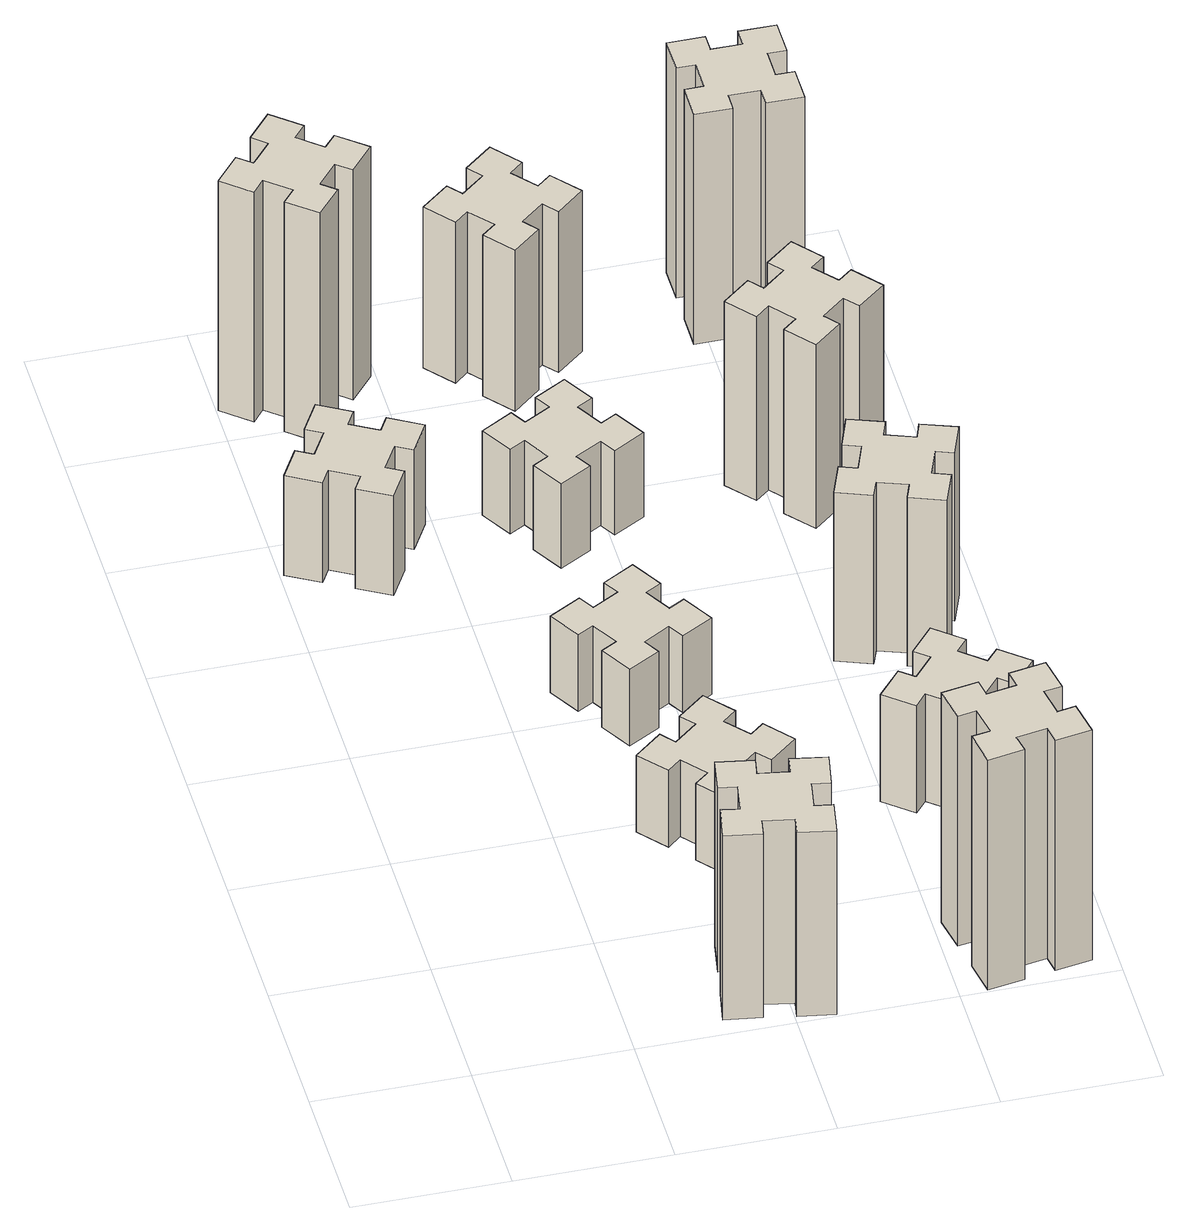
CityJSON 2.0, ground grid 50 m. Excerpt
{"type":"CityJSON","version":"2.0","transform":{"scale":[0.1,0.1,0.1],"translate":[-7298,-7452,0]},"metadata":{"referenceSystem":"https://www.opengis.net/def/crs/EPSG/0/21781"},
"CityObjects":{
"building1":{"type":"Building","attributes":{"class":"1000","function":"1000","usage":"1000","yearOfConstruction":2016,"roofType":"1000","measuredHeight":39,"storeysAboveGround":30,"storeysBelowGround":0},"geometry":[{"type":"Solid","lod":"1","boundaries":[[[[0,1,2,3,4,5,6,7,8,9,10,11,12,13,14,15,16,17,18,19]],[[17,16,20,21]],[[16,15,22,20]],[[15,14,23,22]],[[14,13,24,23]],[[13,12,25,24]],[[12,11,26,25]],[[11,10,27,26]],[[10,9,28,27]],[[9,8,29,28]],[[8,7,30,29]],[[7,6,31,30]],[[6,5,32,31]],[[5,4,33,32]],[[4,3,34,33]],[[3,2,35,34]],[[2,1,36,35]],[[1,0,37,36]],[[0,19,38,37]],[[19,18,39,38]],[[18,17,21,39]],[[24,25,26,27,28,29,30,31,32,33,34,35,36,37,38,39,21,20,22,23]]]]}]},
"building2":{"type":"Building","attributes":{"class":"1000","function":"1000","usage":"1000","yearOfConstruction":2016,"roofType":"1000","measuredHeight":72,"storeysAboveGround":30,"storeysBelowGround":0},"geometry":[{"type":"Solid","lod":"1","boundaries":[[[[40,41,42,43,44,45,46,47,48,49,50,51,52,53,54,55,56,57,58,59]],[[57,56,60,61]],[[56,55,62,60]],[[55,54,63,62]],[[54,53,64,63]],[[53,52,65,64]],[[52,51,66,65]],[[51,50,67,66]],[[50,49,68,67]],[[49,48,69,68]],[[48,47,70,69]],[[47,46,71,70]],[[46,45,72,71]],[[45,44,73,72]],[[44,43,74,73]],[[43,42,75,74]],[[42,41,76,75]],[[41,40,77,76]],[[40,59,78,77]],[[59,58,79,78]],[[58,57,61,79]],[[64,65,66,67,68,69,70,71,72,73,74,75,76,77,78,79,61,60,62,63]]]]}]},
"building3":{"type":"Building","attributes":{"class":"1000","function":"1000","usage":"1000","yearOfConstruction":2016,"roofType":"1000","measuredHeight":90,"storeysAboveGround":30,"storeysBelowGround":0},"geometry":[{"type":"Solid","lod":"1","boundaries":[[[[80,81,82,83,84,85,86,87,88,89,90,91,92,93,94,95,96,97,98,99]],[[97,96,100,101]],[[96,95,102,100]],[[95,94,103,102]],[[94,93,104,103]],[[93,92,105,104]],[[92,91,106,105]],[[91,90,107,106]],[[90,89,108,107]],[[89,88,109,108]],[[88,87,110,109]],[[87,86,111,110]],[[86,85,112,111]],[[85,84,113,112]],[[84,83,114,113]],[[83,82,115,114]],[[82,81,116,115]],[[81,80,117,116]],[[80,99,118,117]],[[99,98,119,118]],[[98,97,101,119]],[[104,105,106,107,108,109,110,111,112,113,114,115,116,117,118,119,101,100,102,103]]]]}]},
"building4":{"type":"Building","attributes":{"class":"1000","function":"1000","usage":"1000","yearOfConstruction":2016,"roofType":"1000","measuredHeight":30,"storeysAboveGround":30,"storeysBelowGround":0},"geometry":[{"type":"Solid","lod":"1","boundaries":[[[[120,121,122,123,124,125,126,127,128,129,130,131,132,133,134,135,136,137,138,139]],[[137,136,140,141]],[[136,135,142,140]],[[135,134,143,142]],[[134,133,144,143]],[[133,132,145,144]],[[132,131,146,145]],[[131,130,147,146]],[[130,129,148,147]],[[129,128,149,148]],[[128,127,150,149]],[[127,126,151,150]],[[126,125,152,151]],[[125,124,153,152]],[[124,123,154,153]],[[123,122,155,154]],[[122,121,156,155]],[[121,120,157,156]],[[120,139,158,157]],[[139,138,159,158]],[[138,137,141,159]],[[144,145,146,147,148,149,150,151,152,153,154,155,156,157,158,159,141,140,142,143]]]]}]},
"building5":{"type":"Building","attributes":{"class":"1000","function":"1000","usage":"1000","yearOfConstruction":2016,"roofType":"1000","measuredHeight":30,"storeysAboveGround":30,"storeysBelowGround":0},"geometry":[{"type":"Solid","lod":"1","boundaries":[[[[160,161,162,163,164,165,166,167,168,169,170,171,172,173,174,175,176,177,178,179]],[[177,176,180,181]],[[176,175,182,180]],[[175,174,183,182]],[[174,173,184,183]],[[173,172,185,184]],[[172,171,186,185]],[[171,170,187,186]],[[170,169,188,187]],[[169,168,189,188]],[[168,167,190,189]],[[167,166,191,190]],[[166,165,192,191]],[[165,164,193,192]],[[164,163,194,193]],[[163,162,195,194]],[[162,161,196,195]],[[161,160,197,196]],[[160,179,198,197]],[[179,178,199,198]],[[178,177,181,199]],[[184,185,186,187,188,189,190,191,192,193,194,195,196,197,198,199,181,180,182,183]]]]}]},
"building6":{"type":"Building","attributes":{"class":"1000","function":"1000","usage":"1000","yearOfConstruction":2016,"roofType":"1000","measuredHeight":33,"storeysAboveGround":30,"storeysBelowGround":0},"geometry":[{"type":"Solid","lod":"1","boundaries":[[[[200,201,202,203,204,205,206,207,208,209,210,211,212,213,214,215,216,217,218,219]],[[217,216,220,221]],[[216,215,222,220]],[[215,214,223,222]],[[214,213,224,223]],[[213,212,225,224]],[[212,211,226,225]],[[211,210,227,226]],[[210,209,228,227]],[[209,208,229,228]],[[208,207,230,229]],[[207,206,231,230]],[[206,205,232,231]],[[205,204,233,232]],[[204,203,234,233]],[[203,202,235,234]],[[202,201,236,235]],[[201,200,237,236]],[[200,219,238,237]],[[219,218,239,238]],[[218,217,221,239]],[[224,225,226,227,228,229,230,231,232,233,234,235,236,237,238,239,221,220,222,223]]]]}]},
"building7":{"type":"Building","attributes":{"class":"1000","function":"1000","usage":"1000","yearOfConstruction":2016,"roofType":"1000","measuredHeight":90,"storeysAboveGround":30,"storeysBelowGround":0},"geometry":[{"type":"Solid","lod":"1","boundaries":[[[[240,241,242,243,244,245,246,247,248,249,250,251,252,253,254,255,256,257,258,259]],[[257,256,260,261]],[[256,255,262,260]],[[255,254,263,262]],[[254,253,264,263]],[[253,252,265,264]],[[252,251,266,265]],[[251,250,267,266]],[[250,249,268,267]],[[249,248,269,268]],[[248,247,270,269]],[[247,246,271,270]],[[246,245,272,271]],[[245,244,273,272]],[[244,243,274,273]],[[243,242,275,274]],[[242,241,276,275]],[[241,240,277,276]],[[240,259,278,277]],[[259,258,279,278]],[[258,257,261,279]],[[264,265,266,267,268,269,270,271,272,273,274,275,276,277,278,279,261,260,262,263]]]]}]},
"building8":{"type":"Building","attributes":{"class":"1000","function":"1000","usage":"1000","yearOfConstruction":2016,"roofType":"1000","measuredHeight":63,"storeysAboveGround":30,"storeysBelowGround":0},"geometry":[{"type":"Solid","lod":"1","boundaries":[[[[280,281,282,283,284,285,286,287,288,289,290,291,292,293,294,295,296,297,298,299]],[[297,296,300,301]],[[296,295,302,300]],[[295,294,303,302]],[[294,293,304,303]],[[293,292,305,304]],[[292,291,306,305]],[[291,290,307,306]],[[290,289,308,307]],[[289,288,309,308]],[[288,287,310,309]],[[287,286,311,310]],[[286,285,312,311]],[[285,284,313,312]],[[284,283,314,313]],[[283,282,315,314]],[[282,281,316,315]],[[281,280,317,316]],[[280,299,318,317]],[[299,298,319,318]],[[298,297,301,319]],[[304,305,306,307,308,309,310,311,312,313,314,315,316,317,318,319,301,300,302,303]]]]}]},
"building9":{"type":"Building","attributes":{"class":"1000","function":"1000","usage":"1000","yearOfConstruction":2016,"roofType":"1000","measuredHeight":42,"storeysAboveGround":30,"storeysBelowGround":0},"geometry":[{"type":"Solid","lod":"1","boundaries":[[[[320,321,322,323,324,325,326,327,328,329,330,331,332,333,334,335,336,337,338,339]],[[337,336,340,341]],[[336,335,342,340]],[[335,334,343,342]],[[334,333,344,343]],[[333,332,345,344]],[[332,331,346,345]],[[331,330,347,346]],[[330,329,348,347]],[[329,328,349,348]],[[328,327,350,349]],[[327,326,351,350]],[[326,325,352,351]],[[325,324,353,352]],[[324,323,354,353]],[[323,322,355,354]],[[322,321,356,355]],[[321,320,357,356]],[[320,339,358,357]],[[339,338,359,358]],[[338,337,341,359]],[[344,345,346,347,348,349,350,351,352,353,354,355,356,357,358,359,341,340,342,343]]]]}]},
"building10":{"type":"Building","attributes":{"class":"1000","function":"1000","usage":"1000","yearOfConstruction":2016,"roofType":"1000","measuredHeight":66,"storeysAboveGround":30,"storeysBelowGround":0},"geometry":[{"type":"Solid","lod":"1","boundaries":[[[[360,361,362,363,364,365,366,367,368,369,370,371,372,373,374,375,376,377,378,379]],[[377,376,380,381]],[[376,375,382,380]],[[375,374,383,382]],[[374,373,384,383]],[[373,372,385,384]],[[372,371,386,385]],[[371,370,387,386]],[[370,369,388,387]],[[369,368,389,388]],[[368,367,390,389]],[[367,366,391,390]],[[366,365,392,391]],[[365,364,393,392]],[[364,363,394,393]],[[363,362,395,394]],[[362,361,396,395]],[[361,360,397,396]],[[360,379,398,397]],[[379,378,399,398]],[[378,377,381,399]],[[384,385,386,387,388,389,390,391,392,393,394,395,396,397,398,399,381,380,382,383]]]]}]},
"building11":{"type":"Building","attributes":{"class":"1000","function":"1000","usage":"1000","yearOfConstruction":2016,"roofType":"1000","measuredHeight":72,"storeysAboveGround":30,"storeysBelowGround":0},"geometry":[{"type":"Solid","lod":"1","boundaries":[[[[400,401,402,403,404,405,406,407,408,409,410,411,412,413,414,415,416,417,418,419]],[[417,416,420,421]],[[416,415,422,420]],[[415,414,423,422]],[[414,413,424,423]],[[413,412,425,424]],[[412,411,426,425]],[[411,410,427,426]],[[410,409,428,427]],[[409,408,429,428]],[[408,407,430,429]],[[407,406,431,430]],[[406,405,432,431]],[[405,404,433,432]],[[404,403,434,433]],[[403,402,435,434]],[[402,401,436,435]],[[401,400,437,436]],[[400,419,438,437]],[[419,418,439,438]],[[418,417,421,439]],[[424,425,426,427,428,429,430,431,432,433,434,435,436,437,438,439,421,420,422,423]]]]}]},
"building12":{"type":"Building","attributes":{"class":"1000","function":"1000","usage":"1000","yearOfConstruction":2016,"roofType":"1000","measuredHeight":90,"storeysAboveGround":30,"storeysBelowGround":0},"geometry":[{"type":"Solid","lod":"1","boundaries":[[[[440,441,442,443,444,445,446,447,448,449,450,451,452,453,454,455,456,457,458,459]],[[457,456,460,461]],[[456,455,462,460]],[[455,454,463,462]],[[454,453,464,463]],[[453,452,465,464]],[[452,451,466,465]],[[451,450,467,466]],[[450,449,468,467]],[[449,448,469,468]],[[448,447,470,469]],[[447,446,471,470]],[[446,445,472,471]],[[445,444,473,472]],[[444,443,474,473]],[[443,442,475,474]],[[442,441,476,475]],[[441,440,477,476]],[[440,459,478,477]],[[459,458,479,478]],[[458,457,461,479]],[[464,465,466,467,468,469,470,471,472,473,474,475,476,477,478,479,461,460,462,463]]]]}]}
},
"vertices":[
[316,2327,0],[366,2414,0],[418,2384,0],[478,2488,0],[374,2548,0],[344,2496,0],[257,2546,0],[287,2598,0],[183,2658,0],[123,2554,0],[175,2524,0],[125,2437,0],[73,2467,0],[13,2363,0],[117,2303,0],[147,2355,0],[234,2305,0],[204,2253,0],[308,2193,0],[368,2297,0],[234,2305,390],[204,2253,390],[147,2355,390],[117,2303,390],[13,2363,390],[73,2467,390],[125,2437,390],[175,2524,390],[123,2554,390],[183,2658,390],[287,2598,390],[257,2546,390],[344,2496,390],[374,2548,390],[478,2488,390],[418,2384,390],[366,2414,390],[316,2327,390],[368,2297,390],[308,2193,390],
[886,274,0],[868,175,0],[809,186,0],[788,67,0],[907,47,0],[917,106,0],[1015,88,0],[1005,29,0],[1123,8,0],[1144,127,0],[1085,137,0],[1102,235,0],[1161,225,0],[1182,343,0],[1064,364,0],[1054,305,0],[955,322,0],[966,381,0],[847,402,0],[827,284,0],[955,322,720],[966,381,720],[1054,305,720],[1064,364,720],[1182,343,720],[1161,225,720],[1102,235,720],[1085,137,720],[1144,127,720],[1123,8,720],[1005,29,720],[1015,88,720],[917,106,720],[907,47,720],[788,67,720],[809,186,720],[868,175,720],[886,274,720],[827,284,720],[847,402,720],
[136,3113,0],[213,3049,0],[174,3003,0],[266,2926,0],[343,3018,0],[297,3056,0],[362,3133,0],[408,3094,0],[485,3186,0],[393,3263,0],[354,3217,0],[278,3282,0],[316,3328,0],[224,3405,0],[147,3313,0],[193,3274,0],[129,3198,0],[83,3236,0],[6,3144,0],[98,3067,0],[129,3198,900],[83,3236,900],[193,3274,900],[147,3313,900],[224,3405,900],[316,3328,900],[278,3282,900],[354,3217,900],[393,3263,900],[485,3186,900],[408,3094,900],[362,3133,900],[297,3056,900],[343,3018,900],[266,2926,900],[174,3003,900],[213,3049,900],[136,3113,900],[98,3067,900],[6,3144,900],
[1018,829,0],[1094,893,0],[1133,847,0],[1225,924,0],[1148,1016,0],[1102,978,0],[1037,1054,0],[1083,1093,0],[1006,1185,0],[914,1108,0],[953,1062,0],[876,997,0],[838,1043,0],[746,966,0],[823,874,0],[869,913,0],[933,836,0],[887,798,0],[964,706,0],[1056,783,0],[933,836,300],[887,798,300],[869,913,300],[823,874,300],[746,966,300],[838,1043,300],[876,997,300],[953,1062,300],[914,1108,300],[1006,1185,300],[1083,1093,300],[1037,1054,300],[1102,978,300],[1148,1016,300],[1225,924,300],[1133,847,300],[1094,893,300],[1018,829,300],[1056,783,300],[964,706,300],
[765,1574,0],[815,1487,0],[763,1457,0],[823,1353,0],[927,1413,0],[897,1465,0],[984,1515,0],[1014,1463,0],[1118,1523,0],[1058,1627,0],[1006,1597,0],[956,1684,0],[1008,1714,0],[948,1818,0],[844,1758,0],[874,1706,0],[787,1656,0],[757,1708,0],[653,1648,0],[713,1544,0],[787,1656,300],[757,1708,300],[874,1706,300],[844,1758,300],[948,1818,300],[1008,1714,300],[956,1684,300],[1006,1597,300],[1058,1627,300],[1118,1523,300],[1014,1463,300],[984,1515,300],[897,1465,300],[927,1413,300],[823,1353,300],[763,1457,300],[815,1487,300],[765,1574,300],[713,1544,300],[653,1648,300],
[765,2414,0],[815,2327,0],[763,2297,0],[823,2193,0],[927,2253,0],[897,2305,0],[984,2355,0],[1014,2303,0],[1118,2363,0],[1058,2467,0],[1006,2437,0],[956,2524,0],[1008,2554,0],[948,2658,0],[844,2598,0],[874,2546,0],[787,2496,0],[757,2548,0],[653,2488,0],[713,2384,0],[787,2496,330],[757,2548,330],[874,2546,330],[844,2598,330],[948,2658,330],[1008,2554,330],[956,2524,330],[1006,2437,330],[1058,2467,330],[1118,2363,330],[1014,2303,330],[984,2355,330],[897,2305,330],[927,2253,330],[823,2193,330],[763,2297,330],[815,2327,330],[765,2414,330],[713,2384,330],[653,2488,330],
[1755,322,0],[1657,305,0],[1647,364,0],[1528,343,0],[1549,225,0],[1608,235,0],[1626,137,0],[1567,127,0],[1587,8,0],[1706,29,0],[1695,88,0],[1794,106,0],[1804,47,0],[1922,67,0],[1901,186,0],[1842,175,0],[1825,274,0],[1884,284,0],[1863,402,0],[1745,381,0],[1825,274,900],[1884,284,900],[1842,175,900],[1901,186,900],[1922,67,900],[1804,47,900],[1794,106,900],[1695,88,900],[1706,29,900],[1587,8,900],[1567,127,900],[1626,137,900],[1608,235,900],[1549,225,900],[1528,343,900],[1647,364,900],[1657,305,900],[1755,322,900],[1745,381,900],[1863,402,900],
[1002,3198,0],[937,3274,0],[983,3313,0],[906,3405,0],[814,3328,0],[853,3282,0],[776,3217,0],[738,3263,0],[646,3186,0],[723,3094,0],[769,3133,0],[833,3056,0],[787,3018,0],[864,2926,0],[956,3003,0],[918,3049,0],[994,3113,0],[1033,3067,0],[1125,3144,0],[1048,3236,0],[994,3113,630],[1033,3067,630],[918,3049,630],[956,3003,630],[864,2926,630],[787,3018,630],[833,3056,630],[769,3133,630],[723,3094,630],[646,3186,630],[738,3263,630],[776,3217,630],[853,3282,630],[814,3328,630],[906,3405,630],[983,3313,630],[937,3274,630],[1002,3198,630],[1048,3236,630],[1125,3144,630],
[1834,997,0],[1758,1062,0],[1796,1108,0],[1704,1185,0],[1627,1093,0],[1673,1054,0],[1609,978,0],[1563,1016,0],[1486,924,0],[1578,847,0],[1616,893,0],[1693,829,0],[1654,783,0],[1746,706,0],[1823,798,0],[1777,836,0],[1842,913,0],[1888,874,0],[1965,966,0],[1873,1043,0],[1842,913,420],[1888,874,420],[1777,836,420],[1823,798,420],[1746,706,420],[1654,783,420],[1693,829,420],[1616,893,420],[1578,847,420],[1486,924,420],[1563,1016,420],[1609,978,420],[1673,1054,420],[1627,1093,420],[1704,1185,420],[1796,1108,420],[1758,1062,420],[1834,997,420],[1873,1043,420],[1965,966,420],
[1810,1772,0],[1716,1806,0],[1737,1862,0],[1624,1903,0],[1583,1790,0],[1639,1770,0],[1605,1676,0],[1549,1697,0],[1507,1584,0],[1620,1543,0],[1641,1599,0],[1735,1565,0],[1714,1509,0],[1827,1467,0],[1868,1580,0],[1812,1601,0],[1846,1695,0],[1902,1674,0],[1943,1787,0],[1830,1828,0],[1846,1695,660],[1902,1674,660],[1812,1601,660],[1868,1580,660],[1827,1467,660],[1714,1509,660],[1735,1565,660],[1641,1599,660],[1620,1543,660],[1507,1584,660],[1549,1697,660],[1605,1676,660],[1639,1770,660],[1583,1790,660],[1624,1903,660],[1737,1862,660],[1716,1806,660],[1810,1772,660],[1830,1828,660],[1943,1787,660],
[1509,2393,0],[1573,2316,0],[1527,2278,0],[1604,2186,0],[1696,2263,0],[1658,2309,0],[1734,2373,0],[1773,2327,0],[1865,2404,0],[1788,2496,0],[1742,2458,0],[1677,2534,0],[1723,2573,0],[1646,2665,0],[1554,2588,0],[1593,2542,0],[1516,2477,0],[1478,2523,0],[1386,2446,0],[1463,2354,0],[1516,2477,720],[1478,2523,720],[1593,2542,720],[1554,2588,720],[1646,2665,720],[1723,2573,720],[1677,2534,720],[1742,2458,720],[1788,2496,720],[1865,2404,720],[1773,2327,720],[1734,2373,720],[1658,2309,720],[1696,2263,720],[1604,2186,720],[1527,2278,720],[1573,2316,720],[1509,2393,720],[1463,2354,720],[1386,2446,720],
[1575,3155,0],[1675,3155,0],[1675,3095,0],[1795,3095,0],[1795,3215,0],[1735,3215,0],[1735,3315,0],[1795,3315,0],[1795,3435,0],[1675,3435,0],[1675,3375,0],[1575,3375,0],[1575,3435,0],[1455,3435,0],[1455,3315,0],[1515,3315,0],[1515,3215,0],[1455,3215,0],[1455,3095,0],[1575,3095,0],[1515,3215,900],[1455,3215,900],[1515,3315,900],[1455,3315,900],[1455,3435,900],[1575,3435,900],[1575,3375,900],[1675,3375,900],[1675,3435,900],[1795,3435,900],[1795,3315,900],[1735,3315,900],[1735,3215,900],[1795,3215,900],[1795,3095,900],[1675,3095,900],[1675,3155,900],[1575,3155,900],[1575,3095,900],[1455,3095,900]
]}
